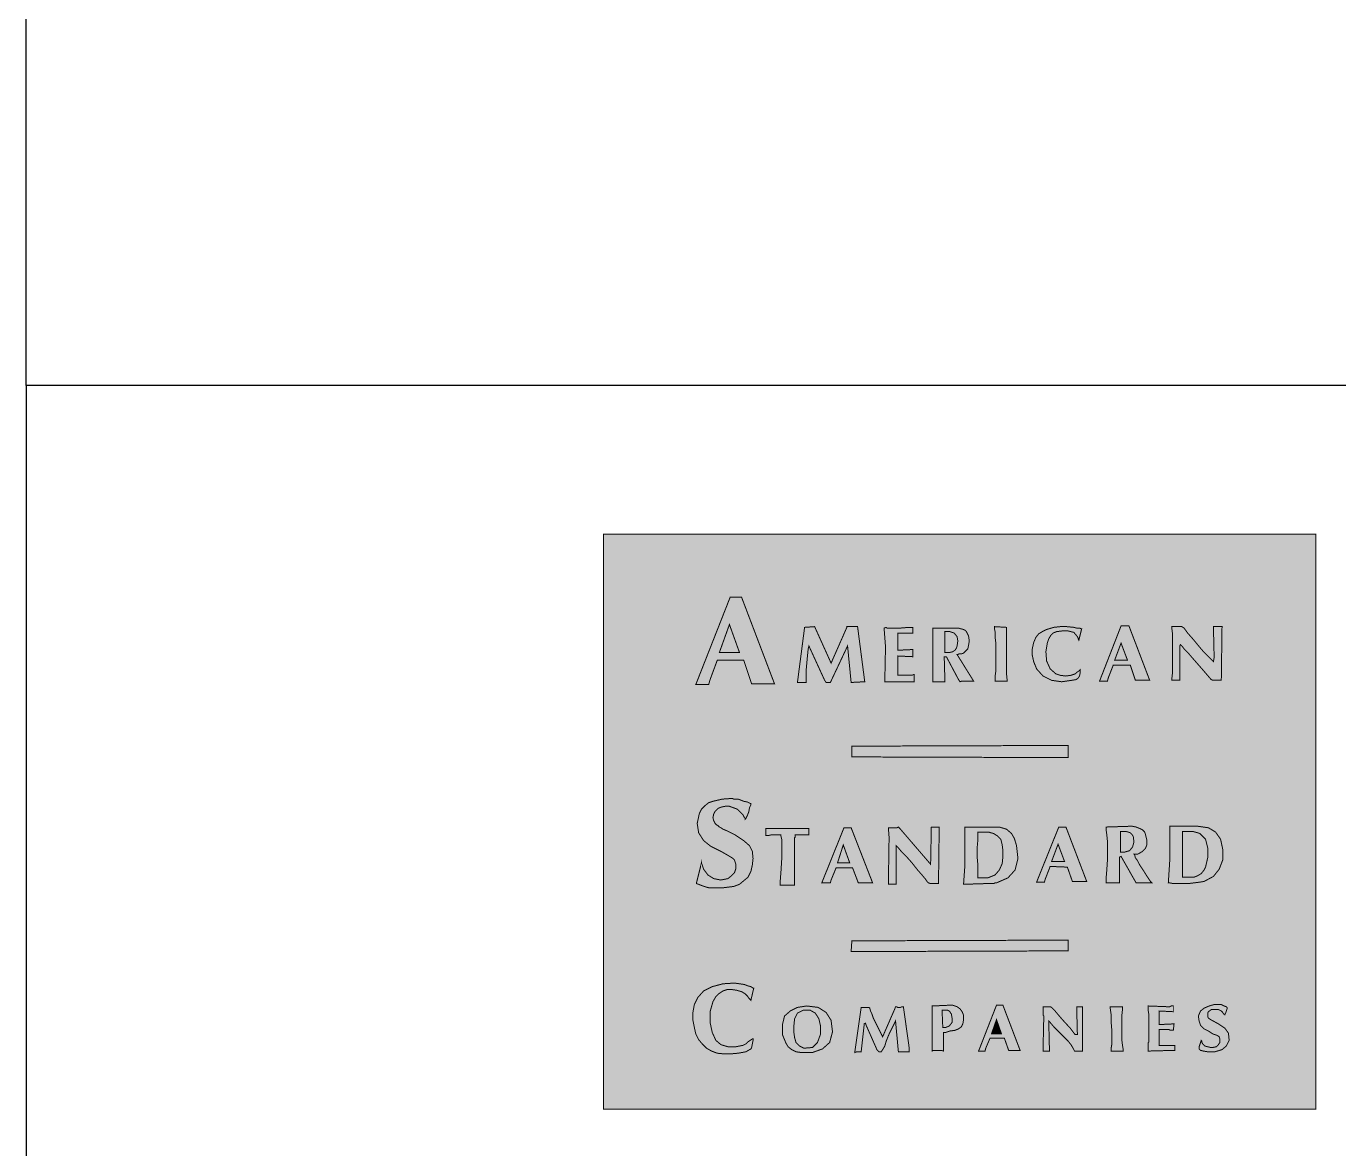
# Model space of a CAD drawing. Extents: x -6398 to -2198, y -3137 to 2803.
# Drawn here: x -6042 to -5488, y -2359 to -1885 of the extents above; entities that cross this region are included whole.
import ezdxf

# ---------------------------------------------------------------- set-up
doc = ezdxf.new("R2010")
doc.units = 0
doc.header["$LTSCALE"] = 45
doc.header["$MEASUREMENT"] = 0
for name, color, linetype in [('CAMADA_1', 7, 'CONTINUOUS'), ('FINA', 7, 'CONTINUOUS'), ('RAHMEN07', 5, 'CONTINUOUS')]:
    doc.layers.add(name, color=color, linetype=linetype)

msp = doc.modelspace()

# ---------------------------------------------------------------- linework, layer by layer
at = {"layer": 'CAMADA_1', "color": 5, "linetype": 'CONTINUOUS', "const_width": 0.42}
msp.add_lwpolyline([(-5798.636, -2342.331), (-5497.824, -2342.331), (-5497.824, -2099.566), (-5798.636, -2099.566), (-5798.636, -2342.331)], dxfattribs=at)
at = {"layer": 'CAMADA_1', "color": 7, "linetype": 'CONTINUOUS', "const_width": 0.42}
for points in [[(-5739.381, -2152.775), (-5750.567, -2152.775), (-5753.59, -2160.937), (-5754.194, -2163.054), (-5759.636, -2163.054), (-5745.125, -2126.169), (-5740.288, -2126.169), (-5726.381, -2162.751), (-5736.055, -2162.751), (-5739.381, -2152.775)], [(-5749.659, -2149.448), (-5741.195, -2149.448), (-5745.428, -2137.658), (-5749.659, -2149.448)], [(-5709.451, -2138.565), (-5702.497, -2153.984), (-5695.846, -2138.868), (-5695.846, -2138.565), (-5691.312, -2138.565), (-5688.288, -2161.845), (-5694.032, -2162.146), (-5695.543, -2146.728), (-5702.8, -2162.146), (-5704.614, -2162.146), (-5705.218, -2161.24), (-5711.869, -2146.728), (-5712.172, -2147.938), (-5712.474, -2150.961), (-5712.776, -2154.286), (-5713.079, -2157.612), (-5713.079, -2159.426), (-5713.079, -2160.937), (-5713.079, -2161.845), (-5713.079, -2162.146), (-5716.706, -2162.146), (-5713.683, -2138.868), (-5709.451, -2138.565)], [(-5668.032, -2148.239), (-5668.032, -2151.262), (-5674.381, -2150.961), (-5674.381, -2159.123), (-5674.078, -2159.123), (-5672.869, -2159.123), (-5671.66, -2159.123), (-5670.149, -2159.123), (-5668.94, -2159.123), (-5668.334, -2159.123), (-5667.73, -2158.821), (-5667.427, -2158.821), (-5667.427, -2161.845), (-5679.823, -2161.845), (-5679.521, -2147.03), (-5680.125, -2139.17), (-5679.219, -2138.868), (-5678.916, -2139.17), (-5677.102, -2139.17), (-5673.172, -2139.17), (-5669.544, -2138.868), (-5668.032, -2138.868), (-5668.032, -2141.286), (-5674.381, -2141.286), (-5674.381, -2148.542), (-5668.032, -2148.239)], [(-5649.288, -2150.356), (-5642.334, -2161.542), (-5645.962, -2161.542), (-5647.171, -2161.542), (-5648.079, -2161.845), (-5648.684, -2160.937), (-5653.824, -2151.262), (-5654.73, -2151.262), (-5654.427, -2161.845), (-5654.73, -2161.845), (-5655.637, -2161.845), (-5656.847, -2161.845), (-5658.056, -2161.845), (-5658.66, -2161.845), (-5659.264, -2161.845), (-5659.567, -2161.845), (-5659.567, -2161.542), (-5659.567, -2160.635), (-5659.567, -2159.426), (-5659.567, -2158.518), (-5659.567, -2157.914), (-5659.567, -2157.612), (-5659.567, -2157.007), (-5659.567, -2156.402), (-5659.567, -2153.077), (-5659.567, -2147.03), (-5659.567, -2144.007), (-5659.567, -2141.588), (-5659.567, -2139.774), (-5659.567, -2139.17), (-5650.194, -2139.17), (-5649.893, -2139.17), (-5649.288, -2139.17), (-5648.985, -2139.17), (-5648.684, -2139.17), (-5647.777, -2139.472), (-5646.567, -2139.774), (-5645.962, -2140.077), (-5645.357, -2140.682), (-5644.451, -2142.495), (-5644.148, -2144.611), (-5644.451, -2146.425), (-5644.754, -2147.938), (-5645.056, -2148.239), (-5645.66, -2148.844), (-5646.265, -2149.448), (-5646.567, -2149.752), (-5647.474, -2150.054), (-5648.381, -2150.054), (-5648.985, -2150.356), (-5649.288, -2150.356)], [(-5628.126, -2161.542), (-5633.264, -2161.542), (-5633.264, -2160.937), (-5633.264, -2159.728), (-5632.963, -2157.612), (-5632.963, -2154.891), (-5632.963, -2149.448), (-5632.963, -2145.216), (-5633.264, -2142.798), (-5633.264, -2140.682), (-5633.567, -2139.17), (-5633.567, -2138.565), (-5628.428, -2138.868), (-5628.428, -2158.518), (-5628.126, -2161.542)], [(-5596.684, -2139.472), (-5597.893, -2144.31), (-5598.195, -2143.705), (-5598.195, -2143.402), (-5598.498, -2142.798), (-5600.009, -2140.984), (-5602.428, -2140.379), (-5604.846, -2140.379), (-5607.265, -2140.682), (-5608.777, -2141.286), (-5609.683, -2142.193), (-5610.591, -2143.705), (-5611.196, -2145.518), (-5611.8, -2149.147), (-5611.498, -2153.077), (-5609.986, -2156.402), (-5607.568, -2158.518), (-5605.753, -2159.123), (-5603.335, -2159.426), (-5601.218, -2159.123), (-5599.405, -2158.518), (-5598.8, -2157.914), (-5597.893, -2157.309), (-5597.59, -2157.007), (-5597.289, -2156.704), (-5597.289, -2157.914), (-5597.59, -2159.426), (-5598.195, -2160.332), (-5599.102, -2160.937), (-5600.916, -2161.24), (-5605.149, -2161.845), (-5609.382, -2161.24), (-5613.009, -2159.426), (-5615.73, -2156.402), (-5616.939, -2153.379), (-5617.544, -2150.658), (-5617.544, -2147.938), (-5616.939, -2145.216), (-5616.033, -2143.1), (-5614.823, -2141.588), (-5613.311, -2140.682), (-5611.498, -2139.774), (-5608.475, -2138.868), (-5605.753, -2138.565), (-5603.032, -2138.565), (-5600.009, -2138.868), (-5598.8, -2139.17), (-5597.59, -2139.17), (-5596.986, -2139.472), (-5596.684, -2139.472)], [(-5576.126, -2154.891), (-5583.382, -2154.891), (-5585.498, -2160.332), (-5585.8, -2161.542), (-5589.125, -2161.542), (-5580.056, -2138.263), (-5576.731, -2138.263), (-5567.963, -2161.24), (-5574.009, -2161.24), (-5576.126, -2154.891)], [(-5542.265, -2160.635), (-5545.893, -2156.402), (-5550.126, -2151.565), (-5551.94, -2149.448), (-5553.451, -2147.938), (-5554.359, -2146.728), (-5554.963, -2146.124), (-5555.265, -2146.728), (-5555.265, -2147.938), (-5555.265, -2149.752), (-5555.265, -2152.17), (-5555.265, -2154.588), (-5555.265, -2157.007), (-5555.265, -2159.123), (-5555.265, -2160.635), (-5555.265, -2161.24), (-5558.59, -2161.24), (-5558.59, -2160.332), (-5558.288, -2157.612), (-5558.288, -2153.681), (-5558.288, -2149.448), (-5558.288, -2145.518), (-5558.288, -2141.891), (-5558.59, -2139.472), (-5558.59, -2138.565), (-5557.986, -2138.565), (-5556.777, -2138.565), (-5555.567, -2138.565), (-5554.359, -2138.565), (-5553.451, -2139.17), (-5551.94, -2141.286), (-5549.521, -2144.007), (-5546.8, -2147.333), (-5544.987, -2149.448), (-5543.172, -2151.262), (-5541.66, -2152.775), (-5541.057, -2153.379), (-5540.754, -2151.565), (-5541.057, -2138.565), (-5537.428, -2138.565), (-5537.731, -2161.24), (-5540.754, -2161.24), (-5541.057, -2161.24), (-5541.358, -2161.24), (-5541.963, -2160.937), (-5542.265, -2160.635)], [(-5654.427, -2140.682), (-5654.427, -2149.448), (-5654.125, -2149.448), (-5653.824, -2149.448), (-5652.916, -2149.448), (-5652.311, -2149.448), (-5651.102, -2149.147), (-5650.194, -2148.542), (-5649.591, -2147.635), (-5649.288, -2146.728), (-5648.985, -2144.611), (-5649.288, -2142.798), (-5650.497, -2141.286), (-5652.311, -2140.682), (-5652.916, -2140.682), (-5653.824, -2140.682), (-5654.125, -2140.682), (-5654.427, -2140.682)], [(-5582.777, -2152.775), (-5577.335, -2152.775), (-5580.056, -2145.518), (-5582.777, -2152.775)], [(-5693.73, -2193.588), (-5693.73, -2189.053), (-5602.428, -2188.751), (-5602.428, -2193.89), (-5693.73, -2193.588)], [(-5757.218, -2238.332), (-5757.218, -2238.634), (-5756.915, -2239.239), (-5756.613, -2240.146), (-5756.311, -2241.053), (-5754.497, -2243.471), (-5752.078, -2244.984), (-5749.055, -2245.588), (-5746.031, -2244.984), (-5744.52, -2243.774), (-5743.311, -2242.565), (-5742.706, -2240.751), (-5742.706, -2238.937), (-5743.008, -2238.03), (-5743.311, -2237.123), (-5743.916, -2236.518), (-5744.822, -2235.914), (-5746.334, -2235.007), (-5748.451, -2233.797), (-5750.869, -2232.588), (-5753.288, -2231.378), (-5756.311, -2228.96), (-5758.427, -2225.635), (-5759.032, -2221.704), (-5758.124, -2217.472), (-5757.218, -2215.658), (-5755.707, -2214.146), (-5754.194, -2212.936), (-5752.38, -2212.333), (-5748.451, -2211.425), (-5744.218, -2211.123), (-5743.613, -2211.425), (-5742.706, -2211.425), (-5741.799, -2211.425), (-5740.893, -2211.727), (-5739.381, -2212.333), (-5737.869, -2212.634), (-5736.66, -2213.239), (-5736.358, -2213.239), (-5736.358, -2213.844), (-5736.962, -2215.053), (-5737.264, -2216.867), (-5737.869, -2218.379), (-5738.171, -2218.983), (-5738.474, -2219.588), (-5738.776, -2219.89), (-5738.776, -2219.588), (-5739.078, -2219.286), (-5739.381, -2218.681), (-5739.683, -2218.076), (-5742.102, -2215.658), (-5745.428, -2214.449), (-5747.241, -2214.449), (-5748.753, -2214.75), (-5750.264, -2215.356), (-5751.474, -2216.565), (-5752.078, -2217.773), (-5752.38, -2219.286), (-5752.078, -2220.495), (-5751.474, -2221.704), (-5750.869, -2222.309), (-5750.264, -2222.611), (-5749.659, -2223.216), (-5749.055, -2223.518), (-5748.148, -2224.123), (-5746.636, -2224.727), (-5744.822, -2225.635), (-5743.008, -2226.541), (-5739.381, -2228.96), (-5736.962, -2231.076), (-5735.752, -2233.495), (-5735.45, -2236.518), (-5735.752, -2239.239), (-5736.358, -2241.96), (-5737.567, -2244.379), (-5739.381, -2245.89), (-5741.195, -2247.402), (-5743.613, -2248.308), (-5748.451, -2248.913), (-5753.892, -2248.913), (-5755.101, -2248.611), (-5756.915, -2248.007), (-5758.427, -2247.402), (-5759.334, -2247.099), (-5759.334, -2246.798), (-5759.032, -2245.588), (-5757.521, -2239.542), (-5757.218, -2238.332)], [(-5723.659, -2226.541), (-5727.892, -2226.541), (-5729.101, -2226.843), (-5729.404, -2226.843), (-5730.009, -2226.843), (-5730.009, -2223.82), (-5711.869, -2223.82), (-5711.869, -2226.541), (-5712.474, -2226.541), (-5713.683, -2226.541), (-5715.195, -2226.541), (-5716.404, -2226.541), (-5717.613, -2226.541), (-5717.613, -2226.843), (-5717.613, -2227.449), (-5717.916, -2227.751), (-5717.916, -2228.053), (-5717.916, -2228.658), (-5717.916, -2228.96), (-5717.916, -2229.263), (-5717.916, -2229.867), (-5717.916, -2247.704), (-5723.962, -2247.704), (-5723.962, -2245.89), (-5723.659, -2241.96), (-5723.358, -2237.123), (-5723.358, -2232.588), (-5723.358, -2230.472), (-5723.358, -2228.355), (-5723.659, -2227.146), (-5723.659, -2226.541)], [(-5693.427, -2240.448), (-5700.381, -2240.448), (-5702.497, -2245.588), (-5702.8, -2246.798), (-5706.428, -2246.798), (-5697.055, -2223.518), (-5694.032, -2223.518), (-5684.962, -2246.798), (-5691.009, -2246.798), (-5693.427, -2240.448)], [(-5673.474, -2223.82), (-5660.474, -2238.937), (-5660.172, -2223.216), (-5656.847, -2223.216), (-5657.148, -2247.099), (-5657.753, -2247.099), (-5658.962, -2247.099), (-5660.474, -2247.099), (-5661.381, -2246.798), (-5661.986, -2246.192), (-5662.59, -2245.285), (-5664.102, -2243.471), (-5666.218, -2241.053), (-5668.334, -2238.332), (-5670.753, -2235.611), (-5672.869, -2233.495), (-5674.381, -2231.681), (-5674.986, -2231.076), (-5674.986, -2247.402), (-5678.311, -2247.402), (-5678.009, -2227.449), (-5678.311, -2223.518), (-5674.683, -2223.518), (-5674.078, -2223.216), (-5673.474, -2223.82)], [(-5637.195, -2247.099), (-5646.567, -2247.402), (-5645.962, -2238.937), (-5645.962, -2223.216), (-5633.264, -2223.216), (-5632.661, -2223.216), (-5632.358, -2223.216), (-5632.055, -2223.216), (-5631.451, -2223.216), (-5628.428, -2224.123), (-5626.312, -2225.937), (-5625.103, -2228.053), (-5624.195, -2231.076), (-5623.591, -2236.518), (-5624.8, -2241.356), (-5627.824, -2244.681), (-5632.661, -2246.798), (-5633.264, -2246.798), (-5633.87, -2247.099), (-5634.777, -2247.099), (-5635.381, -2247.099), (-5635.986, -2247.099), (-5636.288, -2247.099), (-5636.59, -2247.099), (-5637.195, -2247.099)], [(-5637.8, -2225.332), (-5640.521, -2225.332), (-5640.521, -2226.239), (-5640.521, -2228.658), (-5640.823, -2231.983), (-5640.823, -2235.914), (-5640.521, -2239.239), (-5640.521, -2241.96), (-5640.521, -2244.076), (-5640.521, -2244.681), (-5638.102, -2244.681), (-5637.497, -2244.681), (-5637.195, -2244.681), (-5636.894, -2244.681), (-5636.288, -2244.681), (-5633.264, -2243.471), (-5631.451, -2241.356), (-5630.241, -2238.634), (-5629.94, -2235.611), (-5629.94, -2233.193), (-5630.241, -2230.774), (-5630.847, -2228.355), (-5632.358, -2226.843), (-5632.963, -2226.541), (-5633.87, -2225.937), (-5635.079, -2225.635), (-5635.986, -2225.332), (-5636.59, -2225.332), (-5636.894, -2225.332), (-5637.195, -2225.332), (-5637.8, -2225.332)], [(-5602.73, -2240.146), (-5609.986, -2239.844), (-5612.102, -2245.285), (-5612.405, -2246.495), (-5615.73, -2246.495), (-5606.358, -2223.216), (-5603.335, -2223.216), (-5594.567, -2246.192), (-5600.614, -2246.192), (-5602.73, -2240.146)], [(-5586.405, -2223.216), (-5577.032, -2222.913), (-5576.428, -2222.913), (-5576.126, -2222.913), (-5575.823, -2222.913), (-5575.219, -2222.913), (-5573.708, -2223.216), (-5572.195, -2223.82), (-5570.986, -2224.426), (-5570.079, -2225.332), (-5569.777, -2226.239), (-5569.475, -2227.449), (-5569.172, -2228.658), (-5569.172, -2229.564), (-5569.172, -2230.774), (-5569.777, -2232.286), (-5570.986, -2233.495), (-5572.498, -2234.402), (-5573.103, -2234.705), (-5574.009, -2234.705), (-5574.312, -2234.705), (-5574.614, -2234.705), (-5574.312, -2235.007), (-5574.009, -2236.216), (-5573.103, -2237.425), (-5572.195, -2239.239), (-5570.381, -2241.96), (-5568.87, -2244.379), (-5567.66, -2246.192), (-5567.056, -2246.798), (-5573.708, -2246.798), (-5580.056, -2235.611), (-5580.661, -2235.914), (-5580.661, -2246.798), (-5586.405, -2246.798), (-5586.405, -2245.285), (-5586.102, -2241.657), (-5585.8, -2237.123), (-5585.8, -2232.891), (-5585.8, -2229.263), (-5586.102, -2226.239), (-5586.405, -2224.123), (-5586.405, -2223.216)], [(-5580.359, -2225.029), (-5580.359, -2233.797), (-5580.056, -2233.797), (-5579.754, -2233.797), (-5579.149, -2233.797), (-5578.545, -2233.797), (-5576.428, -2233.193), (-5575.219, -2231.681), (-5574.614, -2229.564), (-5574.916, -2227.146), (-5575.522, -2226.239), (-5576.126, -2225.635), (-5577.032, -2225.332), (-5578.242, -2225.029), (-5578.846, -2225.029), (-5579.754, -2225.029), (-5580.056, -2225.029), (-5580.359, -2225.029)], [(-5560.102, -2246.798), (-5559.498, -2237.425), (-5559.498, -2222.913), (-5559.196, -2222.913), (-5558.288, -2222.913), (-5556.777, -2222.913), (-5555.265, -2222.913), (-5551.335, -2222.913), (-5547.405, -2222.913), (-5543.172, -2223.518), (-5540.149, -2225.332), (-5538.033, -2228.355), (-5537.126, -2232.588), (-5537.126, -2237.123), (-5538.637, -2241.053), (-5541.057, -2244.076), (-5544.987, -2246.192), (-5546.8, -2246.495), (-5549.219, -2246.798), (-5551.637, -2247.099), (-5554.056, -2247.099), (-5555.87, -2247.099), (-5557.986, -2247.099), (-5559.498, -2246.798), (-5560.102, -2246.798)], [(-5551.335, -2225.029), (-5554.056, -2225.029), (-5554.056, -2244.379), (-5550.73, -2244.379), (-5550.428, -2244.379), (-5549.824, -2244.379), (-5549.521, -2244.379), (-5549.219, -2244.379), (-5547.707, -2243.774), (-5546.196, -2242.867), (-5544.987, -2241.356), (-5544.381, -2240.146), (-5543.474, -2236.216), (-5543.474, -2231.983), (-5544.381, -2228.355), (-5546.497, -2226.239), (-5546.8, -2225.937), (-5547.707, -2225.635), (-5548.917, -2225.332), (-5549.824, -2225.029), (-5550.126, -2225.029), (-5550.428, -2225.029), (-5551.033, -2225.029), (-5551.335, -2225.029)], [(-5699.776, -2238.332), (-5694.636, -2238.332), (-5697.358, -2230.774), (-5699.776, -2238.332)], [(-5609.382, -2237.728), (-5603.94, -2237.728), (-5606.66, -2230.472), (-5609.382, -2237.728)], [(-5694.032, -2275.82), (-5693.73, -2271.285), (-5602.428, -2270.983), (-5602.428, -2275.518), (-5694.032, -2275.82)], [(-5735.148, -2291.238), (-5736.358, -2296.379), (-5736.66, -2296.076), (-5737.264, -2295.471), (-5737.869, -2294.565), (-5738.776, -2293.657), (-5740.288, -2292.75), (-5742.404, -2292.146), (-5744.52, -2291.844), (-5746.334, -2291.844), (-5748.148, -2292.448), (-5749.962, -2293.657), (-5751.171, -2294.867), (-5752.38, -2296.983), (-5753.59, -2301.216), (-5753.59, -2305.75), (-5752.683, -2309.983), (-5751.171, -2313.309), (-5749.055, -2315.122), (-5746.031, -2316.03), (-5742.706, -2316.03), (-5739.683, -2315.424), (-5738.474, -2314.82), (-5737.567, -2313.913), (-5736.66, -2313.309), (-5735.752, -2312.704), (-5735.45, -2312.704), (-5735.45, -2313.309), (-5735.752, -2314.82), (-5736.055, -2316.332), (-5736.358, -2316.936), (-5738.474, -2318.146), (-5741.799, -2318.75), (-5745.125, -2319.053), (-5747.543, -2319.053), (-5750.567, -2318.75), (-5752.985, -2317.843), (-5755.101, -2316.633), (-5756.915, -2314.82), (-5758.427, -2313.007), (-5759.636, -2310.587), (-5760.241, -2307.866), (-5760.846, -2304.843), (-5760.846, -2301.517), (-5760.241, -2298.192), (-5758.73, -2295.169), (-5756.311, -2292.448), (-5752.683, -2290.634), (-5748.148, -2289.425), (-5743.311, -2289.123), (-5739.078, -2289.727), (-5737.567, -2290.332), (-5736.358, -2290.634), (-5735.45, -2291.238), (-5735.148, -2291.238)], [(-5712.776, -2298.797), (-5707.939, -2299.402), (-5704.614, -2301.517), (-5702.497, -2304.843), (-5701.892, -2309.68), (-5703.102, -2314.216), (-5706.125, -2316.936), (-5710.357, -2318.447), (-5715.195, -2318.447), (-5717.311, -2318.146), (-5719.125, -2317.239), (-5720.636, -2316.03), (-5721.543, -2314.518), (-5723.055, -2310.89), (-5723.055, -2306.657), (-5722.149, -2303.029), (-5719.73, -2300.914), (-5716.706, -2299.402), (-5712.776, -2298.797)], [(-5680.73, -2311.797), (-5675.59, -2300.006), (-5675.288, -2299.1), (-5674.683, -2299.1), (-5674.381, -2299.402), (-5673.777, -2299.402), (-5673.172, -2299.402), (-5672.567, -2299.1), (-5671.963, -2299.1), (-5669.544, -2316.332), (-5669.544, -2318.146), (-5674.078, -2318.146), (-5675.288, -2305.146), (-5675.59, -2305.75), (-5676.497, -2307.564), (-5677.707, -2309.983), (-5678.613, -2312.099), (-5679.219, -2313.61), (-5679.823, -2315.727), (-5680.73, -2317.239), (-5681.334, -2318.146), (-5682.242, -2318.146), (-5683.148, -2317.239), (-5687.683, -2306.96), (-5687.985, -2306.053), (-5688.59, -2306.355), (-5688.59, -2307.262), (-5689.799, -2318.146), (-5690.102, -2318.146), (-5690.404, -2318.146), (-5691.009, -2318.146), (-5691.613, -2318.146), (-5692.52, -2318.447), (-5689.799, -2299.402), (-5686.474, -2299.402), (-5686.171, -2299.704), (-5685.869, -2300.914), (-5685.265, -2302.123), (-5684.66, -2303.937), (-5683.148, -2306.96), (-5681.939, -2309.378), (-5681.032, -2311.193), (-5680.73, -2311.797)], [(-5655.033, -2309.983), (-5655.033, -2317.843), (-5655.939, -2317.541), (-5656.847, -2317.541), (-5657.45, -2317.541), (-5658.358, -2317.541), (-5659.264, -2317.541), (-5659.87, -2317.843), (-5659.87, -2298.797), (-5652.916, -2298.494), (-5652.614, -2298.494), (-5652.009, -2298.494), (-5651.707, -2298.494), (-5651.102, -2298.494), (-5649.288, -2299.1), (-5648.079, -2300.006), (-5647.171, -2301.216), (-5646.567, -2302.727), (-5646.567, -2304.541), (-5646.87, -2306.355), (-5647.474, -2307.564), (-5648.684, -2308.471), (-5650.194, -2309.076), (-5652.311, -2309.378), (-5654.125, -2309.983), (-5655.033, -2309.983)], [(-5629.335, -2312.401), (-5635.381, -2312.401), (-5637.195, -2316.633), (-5637.497, -2317.843), (-5640.218, -2317.843), (-5632.661, -2298.494), (-5629.94, -2298.494), (-5622.684, -2317.541), (-5627.521, -2317.541), (-5629.335, -2312.401)], [(-5599.102, -2310.89), (-5598.498, -2310.89), (-5598.8, -2299.1), (-5596.381, -2299.1), (-5596.381, -2317.843), (-5596.684, -2317.843), (-5597.893, -2317.843), (-5598.8, -2317.843), (-5599.707, -2317.843), (-5600.009, -2317.239), (-5600.312, -2316.633), (-5601.218, -2315.122), (-5602.428, -2313.61), (-5603.94, -2312.099), (-5606.358, -2309.68), (-5608.475, -2307.564), (-5609.986, -2305.75), (-5610.591, -2305.146), (-5610.288, -2317.843), (-5613.009, -2317.843), (-5612.706, -2304.239), (-5612.706, -2303.634), (-5612.706, -2303.331), (-5612.706, -2303.029), (-5613.009, -2302.727), (-5613.009, -2301.517), (-5613.009, -2300.611), (-5613.009, -2300.006), (-5613.009, -2299.402), (-5613.009, -2299.1), (-5612.706, -2299.1), (-5611.8, -2299.1), (-5610.591, -2299.1), (-5609.986, -2299.1), (-5609.382, -2299.402), (-5608.172, -2300.611), (-5606.66, -2302.425), (-5604.846, -2304.541), (-5601.521, -2308.17), (-5599.707, -2310.587), (-5599.405, -2310.89), (-5599.102, -2310.89)], [(-5579.149, -2317.843), (-5584.288, -2317.843), (-5584.288, -2316.936), (-5583.986, -2315.122), (-5583.986, -2312.099), (-5583.986, -2308.774), (-5584.288, -2305.146), (-5584.288, -2302.123), (-5584.591, -2300.006), (-5584.591, -2299.1), (-5579.451, -2299.1), (-5579.451, -2300.309), (-5579.754, -2303.029), (-5579.754, -2306.657), (-5579.754, -2310.285), (-5579.754, -2313.007), (-5579.451, -2315.424), (-5579.149, -2317.239), (-5579.149, -2317.843)], [(-5564.033, -2308.774), (-5564.033, -2315.424), (-5557.382, -2315.424), (-5557.382, -2317.541), (-5568.568, -2317.843), (-5568.568, -2317.541), (-5568.568, -2316.936), (-5568.568, -2315.727), (-5568.568, -2314.82), (-5568.568, -2314.216), (-5568.266, -2313.913), (-5568.266, -2313.309), (-5568.266, -2313.007), (-5568.266, -2309.983), (-5568.266, -2305.146), (-5568.266, -2302.727), (-5568.568, -2300.914), (-5568.568, -2299.402), (-5568.568, -2298.797), (-5560.707, -2299.1), (-5559.498, -2299.1), (-5558.893, -2298.797), (-5557.986, -2298.797), (-5557.986, -2301.216), (-5564.033, -2300.914), (-5564.033, -2306.657), (-5557.684, -2306.355), (-5557.986, -2309.076), (-5558.288, -2309.076), (-5558.59, -2309.076), (-5559.196, -2309.076), (-5559.8, -2308.774), (-5561.312, -2308.774), (-5562.823, -2308.774), (-5563.731, -2308.774), (-5564.033, -2308.774)], [(-5546.196, -2313.007), (-5546.196, -2313.309), (-5545.893, -2313.61), (-5545.893, -2314.216), (-5545.591, -2314.82), (-5544.684, -2315.727), (-5543.474, -2316.03), (-5542.265, -2316.332), (-5541.358, -2316.332), (-5539.847, -2316.03), (-5538.94, -2315.122), (-5538.335, -2314.216), (-5538.335, -2312.704), (-5538.637, -2311.797), (-5539.544, -2311.193), (-5541.358, -2310.587), (-5543.172, -2309.378), (-5544.987, -2308.471), (-5546.497, -2306.96), (-5547.103, -2305.146), (-5547.405, -2303.029), (-5546.497, -2300.914), (-5544.987, -2299.704), (-5542.87, -2298.797), (-5540.754, -2298.192), (-5538.637, -2298.192), (-5537.731, -2298.192), (-5536.521, -2298.797), (-5535.614, -2299.1), (-5535.312, -2299.402), (-5535.312, -2300.006), (-5535.614, -2300.914), (-5535.917, -2301.82), (-5536.22, -2302.425), (-5536.22, -2302.727), (-5536.22, -2302.425), (-5536.823, -2302.123), (-5537.126, -2301.517), (-5537.731, -2300.914), (-5538.94, -2300.309), (-5540.451, -2300.309), (-5541.963, -2300.309), (-5543.172, -2301.216), (-5543.474, -2301.82), (-5543.474, -2302.425), (-5543.474, -2303.331), (-5543.172, -2303.937), (-5542.265, -2304.541), (-5538.94, -2306.355), (-5536.22, -2308.17), (-5534.707, -2310.285), (-5534.404, -2313.309), (-5535.614, -2315.727), (-5537.428, -2317.239), (-5540.451, -2318.146), (-5543.474, -2318.146), (-5545.288, -2317.843), (-5546.497, -2317.541), (-5547.103, -2316.936), (-5547.103, -2316.03), (-5546.8, -2315.122), (-5546.497, -2314.216), (-5546.196, -2313.309), (-5546.196, -2313.007)], [(-5713.985, -2316.633), (-5710.357, -2316.332), (-5708.242, -2314.216), (-5707.032, -2310.89), (-5707.032, -2306.96), (-5707.637, -2304.239), (-5709.148, -2301.82), (-5711.265, -2300.611), (-5714.288, -2300.611), (-5716.706, -2301.82), (-5717.916, -2304.239), (-5718.218, -2307.262), (-5718.218, -2309.983), (-5717.916, -2312.099), (-5717.311, -2314.216), (-5715.799, -2315.727), (-5713.985, -2316.633)], [(-5654.427, -2300.611), (-5655.637, -2300.611), (-5655.334, -2307.866), (-5654.125, -2307.866), (-5652.614, -2307.262), (-5651.404, -2305.75), (-5651.404, -2303.937), (-5651.707, -2302.123), (-5652.009, -2301.82), (-5652.311, -2301.216), (-5652.614, -2300.914), (-5653.218, -2300.611), (-5654.427, -2300.611)], [(-5634.777, -2310.587), (-5630.544, -2310.587), (-5632.661, -2304.541), (-5634.777, -2310.587)]]:
    msp.add_lwpolyline(points, dxfattribs=at)
at = {"layer": 'CAMADA_1', "color": 5}
msp.add_solid([(-5798.636, -2342.331), (-5497.824, -2342.331), (-5798.636, -2099.566), (-5497.824, -2099.566)], dxfattribs=at)
at = {"layer": 'CAMADA_1', "color": 7}
for points in [[(-5749.659, -2149.448), (-5741.195, -2149.448), (-5749.659, -2149.448), (-5745.428, -2137.658)], [(-5582.777, -2152.775), (-5577.335, -2152.775), (-5582.777, -2152.775), (-5580.056, -2145.518)], [(-5693.73, -2193.588), (-5693.73, -2189.053), (-5602.428, -2193.89), (-5602.428, -2188.751)], [(-5699.776, -2238.332), (-5694.636, -2238.332), (-5699.776, -2238.332), (-5697.358, -2230.774)], [(-5609.382, -2237.728), (-5603.94, -2237.728), (-5609.382, -2237.728), (-5606.66, -2230.472)], [(-5694.032, -2275.82), (-5693.73, -2271.285), (-5602.428, -2275.518), (-5602.428, -2270.983)], [(-5634.777, -2310.587), (-5630.544, -2310.587), (-5634.777, -2310.587), (-5632.661, -2304.541)]]:
    msp.add_solid(points, dxfattribs=at)
at = {"layer": 'FINA'}
msp.add_line((-2298.344, -2036.75), (-6042.344, -2036.75), dxfattribs=at)
at = {"layer": 'FINA', "linetype": 'CONTINUOUS'}
msp.add_line((-6042.344, -2036.75), (-6042.344, -3036.75), dxfattribs=at)
at = {"layer": 'RAHMEN07'}
msp.add_line((-6042.344, -2036.75), (-6042.344, 2703.25), dxfattribs=at)

doc.saveas('drawing.dxf')
